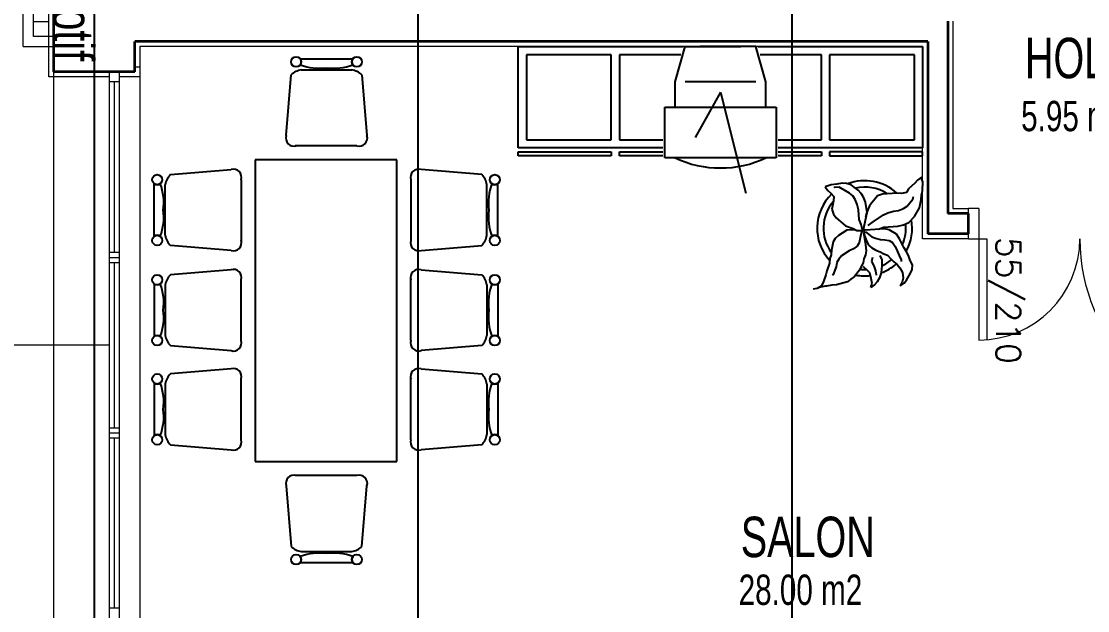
# Model space of a CAD drawing. Header units: inches. Extents: x -7543 to -822, y 102837 to 190349.
# Drawn here: x -831.6551 to -831.5496, y 102836.8492 to 102836.9074 of the extents above; entities that cross this region are included whole.
import ezdxf

# ---------------------------------------------------------------- set-up
doc = ezdxf.new("R2010")
doc.units = ezdxf.units.IN
doc.header["$MEASUREMENT"] = 0
doc.linetypes.add('DASHDOTX2', pattern=[2, 1, -0.5, 0, -0.5])
doc.layers.get('Defpoints').update_dxf_attribs({"lineweight": 25})
for name, color, linetype, lineweight in [('AKS', 1, 'Continuous', 25), ('BİTKİ', 96, 'Continuous', 25), ('İZ DÜŞÜM', 253, 'Continuous', 20), ('SIVA', 150, 'Continuous', 15), ('YAZI', 7, 'Continuous', 25)]:
    doc.layers.add(name, color=color, linetype=linetype, lineweight=lineweight)
for name, color, linetype, lineweight, true_color in [('BALKON', 7, 'Continuous', 20, 0xffaaa9), ('DUVAR', 7, 'Continuous', 35, 0xfc4642), ('KAPI', 7, 'Continuous', 18, 0xffb360), ('PENCERE', 7, 'Continuous', 18, 0xffb360), ('TEFRİŞ', 7, 'Continuous', 25, 0x78462c)]:
    doc.layers.add(name, color=color, linetype=linetype, lineweight=lineweight, true_color=true_color)
doc.styles.add('arıal', font='arial.ttf', dxfattribs={"width": 0.7})
doc.styles.add('TXTX', font='TXTX')

msp = doc.modelspace()

# ---------------------------------------------------------------- linework, layer by layer
at = {"layer": 'AKS', "linetype": 'DASHDOTX2', "ltscale": 10}
for p, q in [((-831.615877394348, 102837.241780972), (-831.615877394348, 102836.7293249838)), ((-831.5788773943481, 102837.241780972), (-831.5788773943481, 102836.7293249838))]:
    msp.add_line(p, q, dxfattribs=at)
at = {"layer": 'BALKON'}
for p, q in [((-831.6549009020613, 102836.9049307916), (-831.654900904847, 102836.9569307916)), ((-831.6539009020613, 102836.9059307916), (-831.653900904847, 102836.9559307916)), ((-831.6518773915624, 102836.9059307916), (-831.6539009020613, 102836.9059307916)), ((-831.6518773915624, 102836.9049307916), (-831.6518773915624, 102836.9059307916)), ((-831.6549009020613, 102836.9049307916), (-831.6518773915624, 102836.9049307916))]:
    msp.add_line(p, q, dxfattribs=at)
at = {"layer": 'BİTKİ'}
for p, q in [((-831.5749838132579, 102836.8912728695), (-831.5754708562965, 102836.8910926948)), ((-831.5744144953636, 102836.8913291299), (-831.5749838132579, 102836.8912728695)), ((-831.5739028685161, 102836.8914185312), (-831.5744144953636, 102836.8913291299)), ((-831.5734574673527, 102836.8913926479), (-831.5739028685161, 102836.8914185312)), ((-831.5729874823805, 102836.8912759912), (-831.5734574673527, 102836.8913926479)), ((-831.5726745325849, 102836.8910195389), (-831.5729874823805, 102836.8912759912)), ((-831.5666930739974, 102836.8914165395), (-831.5673211420608, 102836.8908573928)), ((-831.5664367366163, 102836.891729244), (-831.5666930739974, 102836.8914165395)), ((-831.5660319294134, 102836.8920333105), (-831.5664367366163, 102836.891729244)), ((-831.5659090801072, 102836.8915794577), (-831.5660650366515, 102836.891975678)), ((-831.5659603547616, 102836.8906889696), (-831.5659090801072, 102836.8915794577)), ((-831.5754708562965, 102836.8910926948), (-831.5755616657891, 102836.8910681837)), ((-831.5755616657891, 102836.8910681837), (-831.5753149304699, 102836.8906964663)), ((-831.5753149304699, 102836.8906964663), (-831.5750019499566, 102836.8904400222)), ((-831.5750019499566, 102836.8904400222), (-831.5747221073991, 102836.8901259374)), ((-831.5746708327446, 102836.8910164254), (-831.5747039511904, 102836.8909587734)), ((-831.5741923243429, 102836.8910481747), (-831.5746708327446, 102836.8910164254)), ((-831.5731541196187, 102836.8904517737), (-831.5741923243429, 102836.8910481747)), ((-831.5728411586155, 102836.8901953408), (-831.5731541196187, 102836.8904517737)), ((-831.5723039000446, 102836.8907299764), (-831.5726745325849, 102836.8910195389)), ((-831.5720240574872, 102836.8904158915), (-831.5723039000446, 102836.8907299764)), ((-831.5717773221678, 102836.8900441741), (-831.5720240574872, 102836.8904158915)), ((-831.5699123835359, 102836.8903527539), (-831.5703994460846, 102836.8901725905)), ((-831.5684768359158, 102836.8904480407), (-831.5699123835359, 102836.8903527539)), ((-831.5680314347524, 102836.8904221574), (-831.5684768359158, 102836.8904480407)), ((-831.567519807905, 102836.8905115587), (-831.5680314347524, 102836.8904221574)), ((-831.5673211420608, 102836.8908573928), (-831.567519807905, 102836.8905115587)), ((-831.566069300953, 102836.8898316112), (-831.566043658022, 102836.890276865)), ((-831.566043658022, 102836.890276865), (-831.5659603547616, 102836.8906889696)), ((-831.5747477391225, 102836.8896807031), (-831.5749143763608, 102836.8888564855)), ((-831.5747221073991, 102836.8901259374), (-831.5747477391225, 102836.8896807031)), ((-831.5725944232961, 102836.8898236234), (-831.5728411586155, 102836.8901953408)), ((-831.5724139136606, 102836.8893366215), (-831.5725944232961, 102836.8898236234)), ((-831.5722665112634, 102836.888791987), (-831.5724139136606, 102836.8893366215)), ((-831.5715968125323, 102836.8895571722), (-831.5717773221678, 102836.8900441741)), ((-831.5714173508115, 102836.8885341626), (-831.5715968125323, 102836.8895571722)), ((-831.571201607391, 102836.8891768168), (-831.5713425821882, 102836.8887978418)), ((-831.5709452392924, 102836.8894895295), (-831.571201607391, 102836.8891768168)), ((-831.5706557946733, 102836.8898598665), (-831.5709452392924, 102836.8894895295)), ((-831.5703994460846, 102836.8901725905), (-831.5706557946733, 102836.8898598665)), ((-831.5678199444258, 102836.8889207644), (-831.5674482444608, 102836.8891671983)), ((-831.5674482444608, 102836.8891671983), (-831.5671918875698, 102836.8894798916)), ((-831.5671918875698, 102836.8894798916), (-831.5669024317431, 102836.8898502481)), ((-831.5669024317431, 102836.8898502481), (-831.5668276519121, 102836.8901139468)), ((-831.5662359269836, 102836.8890074131), (-831.566069300953, 102836.8898316112)), ((-831.5749143763608, 102836.8888564855), (-831.5747338667253, 102836.8883694835)), ((-831.5747338667253, 102836.8883694835), (-831.5744871314059, 102836.8879977661)), ((-831.572202423334, 102836.8878352284), (-831.5722665112634, 102836.888791987)), ((-831.5716672913102, 102836.8872978404), (-831.5714173508115, 102836.8885341626)), ((-831.5715166837336, 102836.8883612455), (-831.5715914635646, 102836.8880975468)), ((-831.5713425821882, 102836.8887978418), (-831.5715166837336, 102836.8883612455)), ((-831.5709078617188, 102836.8875515207), (-831.5697927506167, 102836.888290842)), ((-831.5697927506167, 102836.888290842), (-831.5693633791149, 102836.8885041464)), ((-831.5693633791149, 102836.8885041464), (-831.5688186338217, 102836.8886511996)), ((-831.5688186338217, 102836.8886511996), (-831.5683070069744, 102836.8887406009)), ((-831.5683070069744, 102836.8887406009), (-831.5678199444258, 102836.8889207644)), ((-831.5673029686105, 102836.8875505402), (-831.5667326028015, 102836.8881428083)), ((-831.5667326028015, 102836.8881428083), (-831.5662359269836, 102836.8890074131)), ((-831.5744871314059, 102836.8879977661), (-831.5735482400937, 102836.8872284369)), ((-831.5735482400937, 102836.8872284369), (-831.572789877927, 102836.8869461208)), ((-831.5720219136986, 102836.8873482265), (-831.572202423334, 102836.8878352284)), ((-831.5718745113013, 102836.886803592), (-831.5720219136986, 102836.8873482265)), ((-831.5717837130162, 102836.8868280837), (-831.5716672913102, 102836.8872978404)), ((-831.5713126689218, 102836.8872474542), (-831.5709078617188, 102836.8875515207)), ((-831.5702904938591, 102836.8868902408), (-831.5698034313106, 102836.8870704042)), ((-831.5698034313106, 102836.8870704042), (-831.5683678836905, 102836.887165691)), ((-831.5683678836905, 102836.887165691), (-831.5678231496049, 102836.8873127247)), ((-831.5678231496049, 102836.8873127247), (-831.5673029686105, 102836.8875505402)), ((-831.5742596114176, 102836.8862571855), (-831.5745736398454, 102836.8859776219)), ((-831.5738879114526, 102836.8865036195), (-831.5742596114176, 102836.8862571855)), ((-831.5734254215051, 102836.8867745758), (-831.5738879114526, 102836.8865036195)), ((-831.572946901896, 102836.8868063445), (-831.5734254215051, 102836.8867745758)), ((-831.5725014812225, 102836.8867804501), (-831.572946901896, 102836.8868063445)), ((-831.572789877927, 102836.8869461208), (-831.5724438096856, 102836.8867473204)), ((-831.5724438096856, 102836.8867473204), (-831.571907629747, 102836.88674594)), ((-831.5720486045443, 102836.886366965), (-831.5722152417825, 102836.8855427474)), ((-831.571907629747, 102836.88674594), (-831.5720486045443, 102836.886366965)), ((-831.571907629747, 102836.88674594), (-831.5716683699425, 102836.8867618244)), ((-831.5717591487174, 102836.8867373215), (-831.5716694290647, 102836.8862257972)), ((-831.5717260414793, 102836.886794954), (-831.5717516732027, 102836.8863497197)), ((-831.5717516732027, 102836.8863497197), (-831.5715722226896, 102836.8853266906)), ((-831.5715775716574, 102836.886786316), (-831.5717260414793, 102836.886794954)), ((-831.5716694290647, 102836.8862257972), (-831.5714889082217, 102836.8857388148)), ((-831.5715861145968, 102836.8866379213), (-831.5709602037979, 102836.8861250361)), ((-831.569663504428, 102836.8869133715), (-831.5715775716574, 102836.886786316)), ((-831.5709602037979, 102836.8861250361), (-831.5705810283182, 102836.8859838683)), ((-831.5692512217103, 102836.8868298362), (-831.569663504428, 102836.8869133715)), ((-831.5685013941805, 102836.8863990947), (-831.5692512217103, 102836.8868298362)), ((-831.5682300945625, 102836.8859366151), (-831.5685013941805, 102836.8863990947)), ((-831.5747723056895, 102836.8856317878), (-831.5749389234179, 102836.884807559)), ((-831.5745736398454, 102836.8859776219), (-831.5747723056895, 102836.8856317878)), ((-831.5727856075914, 102836.8849504794), (-831.5732149790932, 102836.8847371751)), ((-831.5724139076267, 102836.8851969133), (-831.5727856075914, 102836.8849504794)), ((-831.5722152417825, 102836.8855427474), (-831.5724139076267, 102836.8851969133)), ((-831.5715722226896, 102836.8853266906), (-831.5715156185773, 102836.8847575645)), ((-831.5714889082217, 102836.8857388148), (-831.571275291348, 102836.8853094454)), ((-831.571275291348, 102836.8853094454), (-831.5709623303449, 102836.8850530125)), ((-831.5709623303449, 102836.8850530125), (-831.5705585905664, 102836.8848210825)), ((-831.5705810283182, 102836.8859838683), (-831.5701110433461, 102836.8858672117)), ((-831.5701110433461, 102836.8858672117), (-831.5696656421826, 102836.8858413284)), ((-831.5696656421826, 102836.8858413284), (-831.5692533482572, 102836.8857578126)), ((-831.5692533482572, 102836.8857578126), (-831.5689072800158, 102836.8855590123)), ((-831.5689072800158, 102836.8855590123), (-831.5686605446965, 102836.8851872949)), ((-831.5686605446965, 102836.8851872949), (-831.5684469278228, 102836.8847579254)), ((-831.5678028496077, 102836.8850778958), (-831.5682300945625, 102836.8859366151)), ((-831.5675561142883, 102836.8847061784), (-831.5678028496077, 102836.8850778958)), ((-831.5751055606561, 102836.8839833414), (-831.5751311923796, 102836.8835381071)), ((-831.5749645551413, 102836.8843623247), (-831.5751055606561, 102836.8839833414)), ((-831.5749389234179, 102836.884807559), (-831.5749645551413, 102836.8843623247)), ((-831.5742147471215, 102836.8839315944), (-831.5744134241733, 102836.8835857408)), ((-831.5739583902305, 102836.8842442876), (-831.5742147471215, 102836.8839315944)), ((-831.5732149790932, 102836.8847371751), (-831.5739583902305, 102836.8842442876)), ((-831.5717399273525, 102836.8839664766), (-831.5718232306128, 102836.8835543719)), ((-831.5715989330453, 102836.8843454404), (-831.5717399273525, 102836.8839664766)), ((-831.5715156185773, 102836.8847575645), (-831.5715989330453, 102836.8843454404)), ((-831.5708982424154, 102836.8840962539), (-831.5709815456757, 102836.8836841493)), ((-831.5705585905664, 102836.8848210825), (-831.5701217240401, 102836.8846467738)), ((-831.5701719200622, 102836.8842923017), (-831.569958291981, 102836.8838629518)), ((-831.5701217240401, 102836.8846467738), (-831.5697756557986, 102836.8844479735)), ((-831.5697756557986, 102836.8844479735), (-831.569396480319, 102836.8843068057)), ((-831.569396480319, 102836.8843068057), (-831.5691166265539, 102836.8839927403)), ((-831.5691166265539, 102836.8839927403), (-831.5687790929495, 102836.8836455146)), ((-831.5684469278228, 102836.8847579254), (-831.5682664181875, 102836.8842709235)), ((-831.5682664181875, 102836.8842709235), (-831.5680527901062, 102836.8838415736)), ((-831.5673424779047, 102836.8842767978), (-831.5675561142883, 102836.8847061784)), ((-831.5671619682693, 102836.8837897958), (-831.5673424779047, 102836.8842767978)), ((-831.5751311923796, 102836.8835381071), (-831.575413161484, 102836.8827801684)), ((-831.5744967274336, 102836.8831736361), (-831.574778696538, 102836.8824156974)), ((-831.5744134241733, 102836.8835857408), (-831.5744967274336, 102836.8831736361)), ((-831.5721629019718, 102836.8828295546), (-831.5726755767339, 102836.8822041456)), ((-831.5720219076645, 102836.8832085183), (-831.5721629019718, 102836.8828295546)), ((-831.5718232306128, 102836.8835543719), (-831.5720219076645, 102836.8832085183)), ((-831.5717580835612, 102836.8831336405), (-831.5718157550981, 102836.8831667702)), ((-831.5714451142555, 102836.882877177), (-831.5717580835612, 102836.8831336405)), ((-831.5711652604904, 102836.8825631116), (-831.5714451142555, 102836.882877177)), ((-831.5709815456757, 102836.8836841493), (-831.5707679288022, 102836.8832547798)), ((-831.5707679288022, 102836.8832547798), (-831.5705874191667, 102836.8827677779)), ((-831.5699850023367, 102836.8828817015), (-831.5700683168046, 102836.8824695774)), ((-831.5699593706132, 102836.8833269358), (-831.5699850023367, 102836.8828817015)), ((-831.569958291981, 102836.8838629518), (-831.5699593706132, 102836.8833269358)), ((-831.5687790929495, 102836.8836455146), (-831.5684661431538, 102836.8833890622)), ((-831.5684661431538, 102836.8833890622), (-831.5681862893887, 102836.8830749968)), ((-831.5681862893887, 102836.8830749968), (-831.5679150009782, 102836.8826124977)), ((-831.5680527901062, 102836.8838415736), (-831.5680613247432, 102836.8836931482)), ((-831.5669483401881, 102836.8833604459), (-831.5671619682693, 102836.8837897958)), ((-831.5671149774263, 102836.8825362283), (-831.566973983119, 102836.8829151921)), ((-831.566973983119, 102836.8829151921), (-831.5669483401881, 102836.8833604459)), ((-831.5754964954618, 102836.8823680554), (-831.5757784645664, 102836.8816101167)), ((-831.575413161484, 102836.8827801684), (-831.5754964954618, 102836.8823680554)), ((-831.574778696538, 102836.8824156974), (-831.5748449222219, 102836.8823004128)), ((-831.5730472879063, 102836.8819576922), (-831.5733613163342, 102836.8816781285)), ((-831.5726755767339, 102836.8822041456), (-831.5730472879063, 102836.8819576922)), ((-831.5710178693007, 102836.8820184576), (-831.5711652604904, 102836.8825631116)), ((-831.5709281579503, 102836.881506964), (-831.5710178693007, 102836.8820184576)), ((-831.5705874191667, 102836.8827677779), (-831.5705222721151, 102836.8823470465)), ((-831.5702093111119, 102836.8820906136), (-831.5704410954017, 102836.8816871275)), ((-831.5700683168046, 102836.8824695774), (-831.5702093111119, 102836.8820906136)), ((-831.5678583773561, 102836.8820433604), (-831.567941691824, 102836.8816312363)), ((-831.5679150009782, 102836.8826124977), (-831.5678583773561, 102836.8820433604)), ((-831.5677686577033, 102836.8815318361), (-831.5675123091146, 102836.8818445601)), ((-831.5675123091146, 102836.8818445601), (-831.5671149774263, 102836.8825362283)), ((-831.5763488415829, 102836.8810178291), (-831.5767696784476, 102836.8809529502)), ((-831.5759771416181, 102836.8812642631), (-831.5763488415829, 102836.8810178291)), ((-831.5760433560944, 102836.881148998), (-831.576134146077, 102836.8811244757)), ((-831.575531729247, 102836.8812383993), (-831.5760433560944, 102836.881148998)), ((-831.5757784645664, 102836.8816101167), (-831.5759771416181, 102836.8812642631)), ((-831.5754409309619, 102836.881262891), (-831.575531729247, 102836.8812383993)), ((-831.5749293041146, 102836.8813522922), (-831.5754409309619, 102836.881262891)), ((-831.5744507957129, 102836.8813840415), (-831.5749293041146, 102836.8813522922)), ((-831.5733613163342, 102836.8816781285), (-831.5744507957129, 102836.8813840415)), ((-831.5710691327475, 102836.881127989), (-831.5709281579503, 102836.881506964)), ((-831.5706974327827, 102836.881374423), (-831.5710691327475, 102836.881127989)), ((-831.5704410954017, 102836.8816871275), (-831.5706974327827, 102836.881374423)), ((-831.567941691824, 102836.8816312363), (-831.5681403576681, 102836.8812854022)), ((-831.5681403576681, 102836.8812854022), (-831.5677686577033, 102836.8815318361))]:
    msp.add_line(p, q, dxfattribs=at)
at = {"layer": 'Defpoints', "color": 4}
msp.add_line((-831.647877394348, 102836.9664307916), (-831.647877394348, 102836.8404307916), dxfattribs=at)
at = {"layer": 'DUVAR'}
for p, q in [((-831.651877394348, 102836.9024307916), (-831.651877394348, 102836.9129307916)), ((-831.5634276468802, 102836.9074307916), (-831.5634276468802, 102836.8884307916)), ((-831.643877394348, 102836.9024307916), (-831.643877394348, 102836.9054307916)), ((-831.5654276468803, 102836.9054307916), (-831.643877394348, 102836.9054307916)), ((-831.5654276468803, 102836.9054307916), (-831.5654276468803, 102836.8864307916)), ((-831.643877394348, 102836.9024307916), (-831.651877394348, 102836.9024307916)), ((-831.561377394348, 102836.8884307916), (-831.5634276468802, 102836.8884307916)), ((-831.561377394348, 102836.8864307916), (-831.561377394348, 102836.8884307916)), ((-831.561377394348, 102836.8864307916), (-831.5654276468803, 102836.8864307916))]:
    msp.add_line(p, q, dxfattribs=at)
at = {"layer": 'İZ DÜŞÜM'}
msp.add_line((-831.6539009021442, 102836.907419683), (-831.652377394348, 102836.907419683), dxfattribs=at)
at = {"layer": 'KAPI'}
for p, q in [((-831.560377394348, 102836.8889307916), (-831.561377394348, 102836.8889307916)), ((-831.561377394348, 102836.8859307916), (-831.561377394348, 102836.8889307916)), ((-831.560377394348, 102836.8889307916), (-831.560377394348, 102836.8859307916)), ((-831.561377394348, 102836.8859307916), (-831.560377394348, 102836.8859307916)), ((-831.560377394348, 102836.8859307916), (-831.560377394348, 102836.8759307916)), ((-831.560377394348, 102836.8859307916), (-831.559577394348, 102836.8859307916)), ((-831.559577394348, 102836.8859307916), (-831.559577394348, 102836.8759307916))]:
    msp.add_line(p, q, dxfattribs=at)
for centre, radius, start, end in [((-831.560377394348, 102836.8859307916), 0.009999999999997091, 270, 0), ((-831.532377394348, 102836.8859307916), 0.018, 180, 270)]:
    msp.add_arc(centre, radius, start, end, dxfattribs=at)
at = {"layer": 'PENCERE'}
for p, q in [((-831.643877394348, 102836.9029307916), (-831.643377394348, 102836.9029307916)), ((-831.643377394348, 102836.9029307916), (-831.643377394348, 102836.8479307916)), ((-831.651877394348, 102836.8484307916), (-831.651877394348, 102836.9024307916)), ((-831.6463773943481, 102836.8484307916), (-831.6463773943481, 102836.9024307916)), ((-831.6453773943481, 102836.8484307916), (-831.6453773943481, 102836.9024307916)), ((-831.6453773943481, 102836.9014307916), (-831.6463773943481, 102836.9014307916)), ((-831.6458773943481, 102836.8845974583), (-831.6458773943481, 102836.9014307916)), ((-831.6463773943481, 102836.8845974583), (-831.6453773943481, 102836.8845974583)), ((-831.6463773943481, 102836.8840974582), (-831.6453773943481, 102836.8840974582)), ((-831.6463773943481, 102836.8835974582), (-831.6453773943481, 102836.8835974582)), ((-831.6458773943481, 102836.8672641249), (-831.6458773943481, 102836.8835974582)), ((-831.6463773943481, 102836.8754307916), (-831.6614532818267, 102836.8754307916)), ((-831.6463773943481, 102836.8672641249), (-831.6453773943481, 102836.8672641249)), ((-831.6463773943481, 102836.8667641249), (-831.6453773943481, 102836.8667641249)), ((-831.6463773943481, 102836.8662641249), (-831.6453773943481, 102836.8662641249)), ((-831.6458773943481, 102836.8494307916), (-831.6458773943481, 102836.8662641249)), ((-831.6453773943481, 102836.8494307916), (-831.6463773943481, 102836.8494307916))]:
    msp.add_line(p, q, dxfattribs=at)
at = {"layer": 'SIVA'}
for p, q in [((-831.652377394348, 102836.9019307916), (-831.652377394348, 102836.9134307916)), ((-831.5629276468799, 102836.9074307916), (-831.5629276468802, 102836.8889307916)), ((-831.5659276468803, 102836.9049307916), (-831.643377394348, 102836.9049307916)), ((-831.643377394348, 102836.9049307916), (-831.643377394348, 102836.9019307916)), ((-831.5659276468803, 102836.8859307916), (-831.5659276468803, 102836.9049307916)), ((-831.6463773943481, 102836.9019307916), (-831.652377394348, 102836.9019307916)), ((-831.643377394348, 102836.9019307916), (-831.6453773943481, 102836.9019307916)), ((-831.5629276468802, 102836.8889307916), (-831.561377394348, 102836.8889307916)), ((-831.561377394348, 102836.8859307916), (-831.5659276468803, 102836.8859307916))]:
    msp.add_line(p, q, dxfattribs=at)
at = {"layer": 'TEFRİŞ'}
for p, q in [((-831.6059276468802, 102836.9049307916), (-831.5896356501844, 102836.9049307916)), ((-831.6059276468802, 102836.8949307916), (-831.6059276468802, 102836.9049307916)), ((-831.6051276468802, 102836.9041307916), (-831.6051276468802, 102836.8957307916)), ((-831.5967276468803, 102836.9041307916), (-831.6051276468802, 102836.9041307916)), ((-831.5967276468803, 102836.8957307916), (-831.5967276468803, 102836.9041307916)), ((-831.589864221613, 102836.9041307916), (-831.5959276468802, 102836.9041307916)), ((-831.5959276468802, 102836.9041307916), (-831.5959276468802, 102836.8957307916)), ((-831.5904276472695, 102836.9014307908), (-831.5894276472695, 102836.9049307908)), ((-831.5894276472695, 102836.9049307908), (-831.5839276472694, 102836.9049307908)), ((-831.5824276472695, 102836.9049307908), (-831.5879276472695, 102836.9049307908)), ((-831.5814276472695, 102836.9014307908), (-831.5824276472695, 102836.9049307908)), ((-831.5822196443545, 102836.9049307916), (-831.5659276468803, 102836.9049307916)), ((-831.5759276468802, 102836.9041307916), (-831.5819910729259, 102836.9041307916)), ((-831.5759276468802, 102836.8957307916), (-831.5759276468802, 102836.9041307916)), ((-831.5667276468803, 102836.9041307916), (-831.5751276468802, 102836.9041307916)), ((-831.5751276468802, 102836.9041307916), (-831.5751276468802, 102836.8957307916)), ((-831.5667276468803, 102836.8957307916), (-831.5667276468803, 102836.9041307916)), ((-831.5659276468803, 102836.9049307916), (-831.5659276468803, 102836.8949307916)), ((-831.6274963682811, 102836.903727205, 0.0344668499999996), (-831.624896368281, 102836.903727205, 0.0344668499999996)), ((-831.624896368281, 102836.903727205, 0.0344668499999996), (-831.6222963682811, 102836.903727205, 0.0344668499999996)), ((-831.6288963682811, 102836.896127205, 0.0344668499999996), (-831.6283963682811, 102836.902127205, 0.0344668499999996)), ((-831.6273963682811, 102836.902627205, 0.0344668499999996), (-831.624896368281, 102836.902627205, 0.0344668499999996)), ((-831.624896368281, 102836.902627205, 0.0344668499999996), (-831.6223963682811, 102836.902627205, 0.0344668499999996)), ((-831.6213963682811, 102836.902127205, 0.0344668499999996), (-831.6208963682811, 102836.896127205, 0.0344668499999996)), ((-831.5904276472695, 102836.8989307908), (-831.5904276472695, 102836.9014307908)), ((-831.5824276472695, 102836.9014307908), (-831.5894276472695, 102836.9014307908)), ((-831.5814276472695, 102836.8989307908), (-831.5814276472695, 102836.9014307908)), ((-831.5859276472695, 102836.9004307908), (-831.5884276472694, 102836.8959307908)), ((-831.5859276472695, 102836.9004307908), (-831.5834276472694, 102836.8904307908)), ((-831.5914276472695, 102836.8989307908), (-831.5804276472695, 102836.8989307908)), ((-831.5914276472695, 102836.8939307908), (-831.5914276472695, 102836.8989307908)), ((-831.5804276472695, 102836.8989307908), (-831.5804276472695, 102836.8939307908)), ((-831.6051276468802, 102836.8957307916), (-831.5967276468803, 102836.8957307916)), ((-831.5959276468802, 102836.8957307916), (-831.5916276472694, 102836.8957307916)), ((-831.5802276472695, 102836.8957307916), (-831.5759276468802, 102836.8957307916)), ((-831.5751276468802, 102836.8957307916), (-831.5667276468803, 102836.8957307916)), ((-831.6218963682811, 102836.895127205, 0.0344668499999996), (-831.6279963682811, 102836.895127205, 0.0344668499999996)), ((-831.5916276472694, 102836.8949307916), (-831.6059276468802, 102836.8949307916)), ((-831.6059276468802, 102836.8941307916), (-831.6059276468802, 102836.8945307916)), ((-831.6059276468802, 102836.8945307916), (-831.5967276468803, 102836.8945307916)), ((-831.5967276468803, 102836.8945307916), (-831.5967276468803, 102836.8941307916)), ((-831.5959276468802, 102836.8945307916), (-831.5916276472694, 102836.8945307916)), ((-831.5959276468802, 102836.8941307916), (-831.5959276468802, 102836.8945307916)), ((-831.5659276468803, 102836.8949307916), (-831.5802276472695, 102836.8949307916)), ((-831.5802276472695, 102836.8945307916), (-831.5759276468802, 102836.8945307916)), ((-831.5759276468802, 102836.8945307916), (-831.5759276468802, 102836.8941307916)), ((-831.5659276468803, 102836.8945307916), (-831.5751276468802, 102836.8945307916)), ((-831.5751276468802, 102836.8945307916), (-831.5751276468802, 102836.8941307916)), ((-831.5659276468803, 102836.8941307916), (-831.5659276468803, 102836.8945307916)), ((-831.6179463682811, 102836.893727205, 0.0344668499999996), (-831.6319463682811, 102836.893727205, 0.0344668499999996)), ((-831.6319463682811, 102836.893727205, 0.0344668499999996), (-831.6319463682811, 102836.863927205, 0.0344668499999996)), ((-831.6179463682811, 102836.863927205, 0.0344668499999996), (-831.6179463682811, 102836.893727205, 0.0344668499999996)), ((-831.5967276468803, 102836.8941307916), (-831.6059276468802, 102836.8941307916)), ((-831.5916276472694, 102836.8941307916), (-831.5959276468802, 102836.8941307916)), ((-831.5804276472695, 102836.8939307908), (-831.5914276472695, 102836.8939307908)), ((-831.5759276468802, 102836.8941307916), (-831.5802276472695, 102836.8941307916)), ((-831.5751276468802, 102836.8941307916), (-831.5659276468803, 102836.8941307916)), ((-831.6403463682811, 102836.892277205, 0.0344668499999996), (-831.6343463682811, 102836.892777205, 0.0344668499999996)), ((-831.6095463682811, 102836.892277205, 0.0344668499999996), (-831.6155463682811, 102836.892777205, 0.0344668499999996)), ((-831.6419463682811, 102836.888777205, 0.0344668499999996), (-831.6419463682811, 102836.891377205, 0.0344668499999996)), ((-831.6408463682811, 102836.888777205, 0.0344668499999996), (-831.6408463682811, 102836.891277205, 0.0344668499999996)), ((-831.6333463682811, 102836.891777205, 0.0344668499999996), (-831.6333463682811, 102836.885677205, 0.0344668499999996)), ((-831.6165463682811, 102836.891777205, 0.0344668499999996), (-831.6165463682811, 102836.885677205, 0.0344668499999996)), ((-831.609046368281, 102836.888777205, 0.0344668499999996), (-831.609046368281, 102836.891277205, 0.0344668499999996)), ((-831.6079463682811, 102836.888777205, 0.0344668499999996), (-831.6079463682811, 102836.891377205, 0.0344668499999996)), ((-831.6419463682811, 102836.886177205, 0.0344668499999996), (-831.6419463682811, 102836.888777205, 0.0344668499999996)), ((-831.6408463682811, 102836.886277205, 0.0344668499999996), (-831.6408463682811, 102836.888777205, 0.0344668499999996)), ((-831.609046368281, 102836.886277205, 0.0344668499999996), (-831.609046368281, 102836.888777205, 0.0344668499999996)), ((-831.6079463682811, 102836.886177205, 0.0344668499999996), (-831.6079463682811, 102836.888777205, 0.0344668499999996)), ((-831.6343463682811, 102836.884777205, 0.0344668499999996), (-831.6403463682811, 102836.885277205, 0.0344668499999996)), ((-831.6155463682811, 102836.884777205, 0.0344668499999996), (-831.6095463682811, 102836.885277205, 0.0344668499999996)), ((-831.6343463682811, 102836.882877205, 0.0344668499999996), (-831.6403463682811, 102836.882377205, 0.0344668499999996)), ((-831.6155463682811, 102836.882877205, 0.0344668499999996), (-831.6095463682811, 102836.882377205, 0.0344668499999996)), ((-831.6333463682811, 102836.875877205, 0.0344668499999996), (-831.6333463682811, 102836.881977205, 0.0344668499999996)), ((-831.6165463682811, 102836.875877205, 0.0344668499999996), (-831.6165463682811, 102836.881977205, 0.0344668499999996)), ((-831.6419463682811, 102836.881477205, 0.0344668499999996), (-831.6419463682811, 102836.878877205, 0.0344668499999996)), ((-831.6408463682811, 102836.881377205, 0.0344668499999996), (-831.6408463682811, 102836.878877205, 0.0344668499999996)), ((-831.609046368281, 102836.881377205, 0.0344668499999996), (-831.609046368281, 102836.878877205, 0.0344668499999996)), ((-831.6079463682811, 102836.881477205, 0.0344668499999996), (-831.6079463682811, 102836.878877205, 0.0344668499999996)), ((-831.6419463682811, 102836.878877205, 0.0344668499999996), (-831.6419463682811, 102836.876277205, 0.0344668499999996)), ((-831.6408463682811, 102836.878877205, 0.0344668499999996), (-831.6408463682811, 102836.876377205, 0.0344668499999996)), ((-831.609046368281, 102836.878877205, 0.0344668499999996), (-831.609046368281, 102836.876377205, 0.0344668499999996)), ((-831.6079463682811, 102836.878877205, 0.0344668499999996), (-831.6079463682811, 102836.876277205, 0.0344668499999996)), ((-831.6403463682811, 102836.875377205, 0.0344668499999996), (-831.6343463682811, 102836.874877205, 0.0344668499999996)), ((-831.6095463682811, 102836.875377205, 0.0344668499999996), (-831.6155463682811, 102836.874877205, 0.0344668499999996)), ((-831.6343463682811, 102836.873077205, 0.0344668499999996), (-831.6403463682811, 102836.872577205, 0.0344668499999996)), ((-831.6155463682811, 102836.873077205, 0.0344668499999996), (-831.6095463682811, 102836.872577205, 0.0344668499999996)), ((-831.6419463682811, 102836.871677205, 0.0344668499999996), (-831.6419463682811, 102836.869077205, 0.0344668499999996)), ((-831.6408463682811, 102836.871577205, 0.0344668499999996), (-831.6408463682811, 102836.869077205, 0.0344668499999996)), ((-831.6333463682811, 102836.866077205, 0.0344668499999996), (-831.6333463682811, 102836.872177205, 0.0344668499999996)), ((-831.6165463682811, 102836.866077205, 0.0344668499999996), (-831.6165463682811, 102836.872177205, 0.0344668499999996)), ((-831.609046368281, 102836.871577205, 0.0344668499999996), (-831.609046368281, 102836.869077205, 0.0344668499999996)), ((-831.6079463682811, 102836.871677205, 0.0344668499999996), (-831.6079463682811, 102836.869077205, 0.0344668499999996)), ((-831.6419463682811, 102836.869077205, 0.0344668499999996), (-831.6419463682811, 102836.866477205, 0.0344668499999996)), ((-831.6408463682811, 102836.869077205, 0.0344668499999996), (-831.6408463682811, 102836.866577205, 0.0344668499999996)), ((-831.609046368281, 102836.869077205, 0.0344668499999996), (-831.609046368281, 102836.866577205, 0.0344668499999996)), ((-831.6079463682811, 102836.869077205, 0.0344668499999996), (-831.6079463682811, 102836.866477205, 0.0344668499999996)), ((-831.6403463682811, 102836.865577205, 0.0344668499999996), (-831.6343463682811, 102836.865077205, 0.0344668499999996)), ((-831.6095463682811, 102836.865577205, 0.0344668499999996), (-831.6155463682811, 102836.865077205, 0.0344668499999996)), ((-831.6319463682811, 102836.863927205, 0.0344668499999996), (-831.6179463682811, 102836.863927205, 0.0344668499999996)), ((-831.6218963682811, 102836.862527205, 0.0344668499999996), (-831.6279963682811, 102836.862527205, 0.0344668499999996)), ((-831.6288963682811, 102836.861527205, 0.0344668499999996), (-831.6283963682811, 102836.855527205, 0.0344668499999996)), ((-831.6213963682811, 102836.855527205, 0.0344668499999996), (-831.6208963682811, 102836.861527205, 0.0344668499999996)), ((-831.6273963682811, 102836.855027205, 0.0344668499999996), (-831.624896368281, 102836.855027205, 0.0344668499999996)), ((-831.624896368281, 102836.855027205, 0.0344668499999996), (-831.6223963682811, 102836.855027205, 0.0344668499999996)), ((-831.6274963682811, 102836.853927205, 0.0344668499999996), (-831.624896368281, 102836.853927205, 0.0344668499999996)), ((-831.624896368281, 102836.853927205, 0.0344668499999996), (-831.6222963682811, 102836.853927205, 0.0344668499999996))]:
    msp.add_line(p, q, dxfattribs=at)
for centre in [(-831.6278963682811, 102836.903427205, 0.0344668499999996), (-831.6218963682811, 102836.903427205, 0.0344668499999996), (-831.641646368281, 102836.891777205, 0.0344668499999996), (-831.6082463682811, 102836.891777205, 0.0344668499999996), (-831.641646368281, 102836.885777205, 0.0344668499999996), (-831.6082463682811, 102836.885777205, 0.0344668499999996), (-831.641646368281, 102836.881877205, 0.0344668499999996), (-831.6082463682811, 102836.881877205, 0.0344668499999996), (-831.641646368281, 102836.875877205, 0.0344668499999996), (-831.6082463682811, 102836.875877205, 0.0344668499999996), (-831.641646368281, 102836.872077205, 0.0344668499999996), (-831.6082463682811, 102836.872077205, 0.0344668499999996), (-831.641646368281, 102836.866077205, 0.0344668499999996), (-831.6082463682811, 102836.866077205, 0.0344668499999996), (-831.6278963682811, 102836.854227205, 0.0344668499999996), (-831.6218963682811, 102836.854227205, 0.0344668499999996)]:
    msp.add_circle(centre, 0.0005, dxfattribs=at)
for centre, radius, start, end in [((-831.6278963682811, 102836.903427205, 0.0344668499999996), 0.0005, 323.1301368640239, 36.86986313597608), ((-831.6255963682811, 102836.908177185, 0.0344668499999996), 0.005395580000000001, 249.3817700547165, 277.4543409894318), ((-831.6241963682811, 102836.908177185, 0.0344668499999996), 0.005395580000000001, 262.5456590105682, 290.6182299452835), ((-831.6218963682811, 102836.903427205, 0.0344668499999996), 0.0005, 143.1301368640239, 216.8698631359761), ((-831.627146368281, 102836.900877205, 0.0344668499999996), 0.00176776, 98.13006402548875, 135.0000378632282), ((-831.622646368281, 102836.900877205, 0.0344668499999996), 0.00176776, 44.99996213677174, 81.86993597451124), ((-831.6281297082811, 102836.895893865, 0.0344668499999996), 0.00080138, 163.0724868503316, 286.9275129989189), ((-831.6216630282811, 102836.895893865, 0.0344668499999996), 0.00080138, 253.0724870010812, 16.92751314966842), ((-831.5859276472695, 102836.9035557908), 0.010625, 244.9423850015374, 295.0576149984626), ((-831.634113028281, 102836.892010545, 0.0344668499999996), 0.00080138, 343.0724868503316, 106.9275129989189), ((-831.615779708281, 102836.892010545, 0.0344668499999996), 0.00080138, 73.07248700108113, 196.9275131496684), ((-831.641646368281, 102836.891777205, 0.0344668499999996), 0.0005, 233.1301370926965, 306.8698629073035), ((-831.6463963482811, 102836.889477205, 0.0344668499999996), 0.005395580000000001, 352.545659206387, 20.6182300571643), ((-831.6390963682811, 102836.891027205, 0.0344668499999996), 0.00176776, 134.9999621363112, 171.8699360513567), ((-831.6107963682811, 102836.891027205, 0.0344668499999996), 0.00176776, 8.130063948643336, 45.00003786368887), ((-831.6034963882811, 102836.889477205, 0.0344668499999996), 0.005395580000000001, 159.3817699428357, 187.4543407936129), ((-831.6082463682811, 102836.891777205, 0.0344668499999996), 0.0005, 233.1301370926965, 306.8698629073035), ((-831.5716672032073, 102836.8869714128), 0.00470432250000072, 47.6247929015513, 110.9285328832966), ((-831.5716672032073, 102836.8869714128), 0.00470432250000072, 133.9223339213996, 222.8231419159093), ((-831.5716672032073, 102836.8869714128), 0.004077090000000625, 56.83460600885396, 102.9273839316282), ((-831.5716672032073, 102836.8869714128), 0.004077090000000625, 139.2941859485626, 216.2941329455089), ((-831.6463963482811, 102836.888077205, 0.0344668499999996), 0.005395580000000001, 339.3817699428357, 7.454340793612921), ((-831.6034963882811, 102836.888077205, 0.0344668499999996), 0.005395580000000001, 172.5456592063871, 200.6182300571643), ((-831.5716672032073, 102836.8869714128), 0.004077090000000625, 336.3718558938017, 6.15440798182799), ((-831.5716672032073, 102836.8869714128), 0.00470432250000072, 331.0568430408426, 10.42910194686313), ((-831.641646368281, 102836.885777205, 0.0344668499999996), 0.0005, 53.13013709269653, 126.8698629073035), ((-831.6390963682811, 102836.886527205, 0.0344668499999996), 0.00176776, 188.1300639486433, 225.0000378636888), ((-831.6107963682811, 102836.886527205, 0.0344668499999996), 0.00176776, 314.9999621363111, 351.8699360513567), ((-831.6082463682811, 102836.885777205, 0.0344668499999996), 0.0005, 53.13013709269653, 126.8698629073035), ((-831.634113028281, 102836.885543865, 0.0344668499999996), 0.00080138, 253.0724870010812, 16.92751314966842), ((-831.615779708281, 102836.885543865, 0.0344668499999996), 0.00080138, 163.0724868503316, 286.9275129989189), ((-831.5716672032073, 102836.8869714128), 0.004077090000000625, 294.7115799520786, 310.71098600149), ((-831.634113028281, 102836.882110545, 0.0344668499999996), 0.00080138, 343.0724868503316, 106.9275129989189), ((-831.615779708281, 102836.882110545, 0.0344668499999996), 0.00080138, 73.07248700108113, 196.9275131496684), ((-831.5716672032073, 102836.8869714128), 0.004077090000000625, 263.4959628761687, 272.7479048942191), ((-831.5716672032073, 102836.8869714128), 0.00470432250000072, 290.0886408440438, 311.5928878718113), ((-831.6390963682811, 102836.8811272049, 0.0344668499999996), 0.00176776, 134.9999621363112, 171.8699360513567), ((-831.6107963682811, 102836.8811272049, 0.0344668499999996), 0.00176776, 8.130063948643336, 45.00003786368887), ((-831.5716672032073, 102836.8869714128), 0.00470432250000072, 259.1252759180957, 276.9911098746752), ((-831.641646368281, 102836.881877205, 0.0344668499999996), 0.0005, 233.1301370926965, 306.8698629073035), ((-831.6463963482811, 102836.879577205, 0.0344668499999996), 0.005395580000000001, 352.545659206387, 20.6182300571643), ((-831.6034963882811, 102836.879577205, 0.0344668499999996), 0.005395580000000001, 159.3817699428357, 187.4543407936129), ((-831.6082463682811, 102836.881877205, 0.0344668499999996), 0.0005, 233.1301370926965, 306.8698629073035), ((-831.6463963482811, 102836.878177205, 0.0344668499999996), 0.005395580000000001, 339.3817699428357, 7.454340793612921), ((-831.6034963882811, 102836.878177205, 0.0344668499999996), 0.005395580000000001, 172.5456592063871, 200.6182300571643), ((-831.641646368281, 102836.875877205, 0.0344668499999996), 0.0005, 53.13013709269653, 126.8698629073035), ((-831.6390963682811, 102836.876627205, 0.0344668499999996), 0.00176776, 188.1300639486433, 225.0000378636888), ((-831.634113028281, 102836.875643865, 0.0344668499999996), 0.00080138, 253.0724870010812, 16.92751314966842), ((-831.615779708281, 102836.875643865, 0.0344668499999996), 0.00080138, 163.0724868503316, 286.9275129989189), ((-831.6107963682811, 102836.876627205, 0.0344668499999996), 0.00176776, 314.9999621363111, 351.8699360513567), ((-831.6082463682811, 102836.875877205, 0.0344668499999996), 0.0005, 53.13013709269653, 126.8698629073035), ((-831.6390963682811, 102836.8713272049, 0.0344668499999996), 0.00176776, 134.9999621363112, 171.8699360513567), ((-831.634113028281, 102836.872310545, 0.0344668499999996), 0.00080138, 343.0724868503316, 106.9275129989189), ((-831.615779708281, 102836.872310545, 0.0344668499999996), 0.00080138, 73.07248700108113, 196.9275131496684), ((-831.6107963682811, 102836.8713272049, 0.0344668499999996), 0.00176776, 8.130063948643336, 45.00003786368887), ((-831.641646368281, 102836.872077205, 0.0344668499999996), 0.0005, 233.1301370926965, 306.8698629073035), ((-831.6463963482811, 102836.869777205, 0.0344668499999996), 0.005395580000000001, 352.545659206387, 20.6182300571643), ((-831.6034963882811, 102836.869777205, 0.0344668499999996), 0.005395580000000001, 159.3817699428357, 187.4543407936129), ((-831.6082463682811, 102836.872077205, 0.0344668499999996), 0.0005, 233.1301370926965, 306.8698629073035), ((-831.6463963482811, 102836.868377205, 0.0344668499999996), 0.005395580000000001, 339.3817699428357, 7.454340793612921), ((-831.6034963882811, 102836.868377205, 0.0344668499999996), 0.005395580000000001, 172.5456592063871, 200.6182300571643), ((-831.641646368281, 102836.866077205, 0.0344668499999996), 0.0005, 53.13013709269653, 126.8698629073035), ((-831.6390963682811, 102836.866827205, 0.0344668499999996), 0.00176776, 188.1300639486433, 225.0000378636888), ((-831.634113028281, 102836.865843865, 0.0344668499999996), 0.00080138, 253.0724870010812, 16.92751314966842), ((-831.615779708281, 102836.865843865, 0.0344668499999996), 0.00080138, 163.0724868503316, 286.9275129989189), ((-831.6107963682811, 102836.866827205, 0.0344668499999996), 0.00176776, 314.9999621363111, 351.8699360513567), ((-831.6082463682811, 102836.866077205, 0.0344668499999996), 0.0005, 53.13013709269653, 126.8698629073035), ((-831.6281297082811, 102836.861760545, 0.0344668499999996), 0.00080138, 73.07248700108113, 196.9275131496684), ((-831.6216630282811, 102836.861760545, 0.0344668499999996), 0.00080138, 343.0724868503316, 106.9275129989189), ((-831.627146368281, 102836.856777205, 0.0344668499999996), 0.00176776, 224.9999621367718, 261.8699359745112), ((-831.622646368281, 102836.856777205, 0.0344668499999996), 0.00176776, 278.1300640254888, 315.0000378632283), ((-831.6278963682811, 102836.854227205, 0.0344668499999996), 0.0005, 323.1301368640239, 36.86986313597608), ((-831.6255963682811, 102836.849477225, 0.0344668499999996), 0.005395580000000001, 82.54565901056817, 110.6182299452835), ((-831.6241963682811, 102836.849477225, 0.0344668499999996), 0.005395580000000001, 69.38177005471653, 97.45434098943183), ((-831.6218963682811, 102836.854227205, 0.0344668499999996), 0.0005, 143.1301368640239, 216.8698631359761)]:
    msp.add_arc(centre, radius, start, end, dxfattribs=at)

# ---------------------------------------------------------------- texts
at = {"layer": 'KAPI', "style": 'TXTX'}
msp.add_text('55/210', height=0.0024, rotation=270, dxfattribs=at).set_placement((-831.5586573624971, 102836.8861153844))
at = {"layer": 'YAZI', "style": 'arıal', "width": 0.7}
msp.add_text('motif', height=0.004, rotation=270, dxfattribs=at).set_placement((-831.6519402524161, 102836.9119665641, -0.011684))
for s, height, p in [('HOLÜ', 0.004, (-831.5558132089942, 102836.9018003033)), ('5.95 m2', 0.003, (-831.5561868537427, 102836.8965663378, -0.011684)), ('SALON', 0.004, (-831.5839214186151, 102836.8544689564)), ('28.00 m2', 0.003, (-831.5841328090222, 102836.84974557, -0.011684))]:
    msp.add_text(s, height=height, dxfattribs=at).set_placement(p)

doc.saveas('drawing.dxf')
